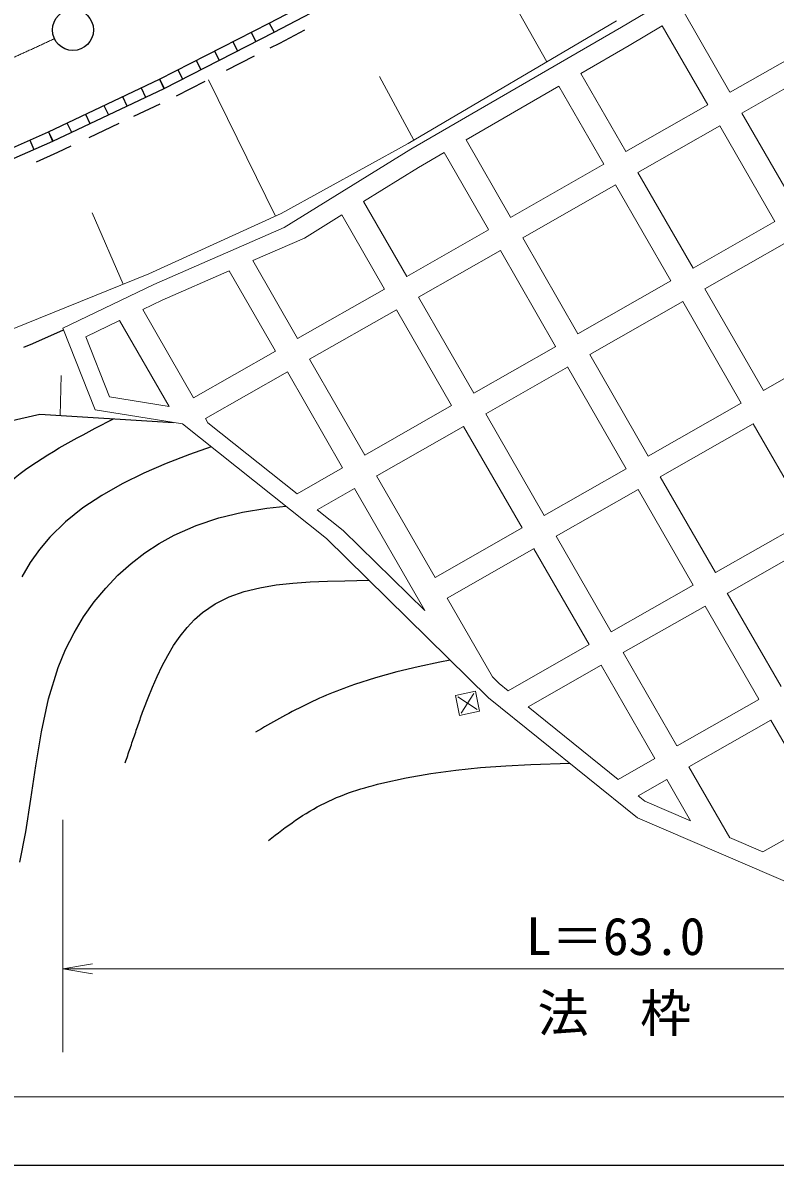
# Model space of a CAD drawing. Units: millimetres, scale not verified. Extents: x -56015503 to -55375503, y -162321055 to -161961055.
# Drawn here: x -55683396 to -55646732, y -162136055 to -162080357 of the extents above; entities that cross this region are included whole.
import ezdxf
from ezdxf.enums import TextEntityAlignment as Align

# ---------------------------------------------------------------- set-up
doc = ezdxf.new("R2010")
doc.units = ezdxf.units.MM
doc.header["$LTSCALE"] = 1000
doc.linetypes.add('CHAIN', pattern=[18.5, 12, -1.5, 3.5, -1.5])
for name, color, linetype, lineweight in [('M-BGD', 7, 'Continuous', 25), ('M-BMK', 2, 'CHAIN', 13), ('M-BMK-ROW', 30, 'Continuous', 13), ('M-BMK-SRVR', 3, 'Continuous', 25), ('M-STR-STR3', 7, 'Continuous', 25), ('M-TTL-BAND', 7, 'Continuous', 25)]:
    doc.layers.add(name, color=color, linetype=linetype, lineweight=lineweight)
doc.styles.add('ＭＳ ゴシック', font='')
doc.styles.get('ＭＳ ゴシック').set_extended_font_data('MS Gothic')

msp = doc.modelspace()

# ---------------------------------------------------------------- linework, layer by layer
at = {"layer": 'M-BGD', "lineweight": 13}
for p, q in [((-55661276, -162076188), (-55657865, -162082264)), ((-55654215, -162080569), (-55648936, -162077408)), ((-55648938, -162083738), (-55651169, -162079860)), ((-55654461, -162080262), (-55664625, -162086241)), ((-55664493, -162086521), (-55654215, -162080569)), ((-55653839, -162081459), (-55652237, -162080500)), ((-55650019, -162084354), (-55652237, -162080500)), ((-55648931, -162083743), (-55644009, -162080938)), ((-55656199, -162082826), (-55653839, -162081459)), ((-55648356, -162084758), (-55643421, -162081946)), ((-55654005, -162086634), (-55656197, -162082824)), ((-55674350, -162083136), (-55671077, -162089784)), ((-55664347, -162086077), (-55666022, -162082966)), ((-55661788, -162086062), (-55657271, -162083446)), ((-55655087, -162087250), (-55657274, -162083448)), ((-55654005, -162086634), (-55650014, -162084360)), ((-55645665, -162089425), (-55648352, -162084755)), ((-55653423, -162087646), (-55649434, -162085372)), ((-55646745, -162090044), (-55649434, -162085372)), ((-55659623, -162089824), (-55661788, -162086062)), ((-55664625, -162086241), (-55670801, -162089658)), ((-55670659, -162090338), (-55664493, -162086521)), ((-55664117, -162087410), (-55662865, -162086686)), ((-55660708, -162090434), (-55662865, -162086686)), ((-55659634, -162089842), (-55655085, -162087250)), ((-55666793, -162089067), (-55664117, -162087410)), ((-55650735, -162092317), (-55653423, -162087646)), ((-55659036, -162090844), (-55654505, -162088262)), ((-55651816, -162092934), (-55654505, -162088262)), ((-55664689, -162092722), (-55666793, -162089067)), ((-55678506, -162093105), (-55680017, -162089619)), ((-55670801, -162089658), (-55677260, -162092601)), ((-55669676, -162090852), (-55667852, -162089722)), ((-55665771, -162093339), (-55667852, -162089722)), ((-55650735, -162092317), (-55646745, -162090044)), ((-55677019, -162093115), (-55670659, -162090338)), ((-55664689, -162092722), (-55660701, -162090450)), ((-55672192, -162091950), (-55669676, -162090851)), ((-55656348, -162095516), (-55659036, -162090844)), ((-55650153, -162093329), (-55646163, -162091056)), ((-55664107, -162093734), (-55660118, -162091460)), ((-55657430, -162096132), (-55660118, -162091460)), ((-55670004, -162095751), (-55672192, -162091950)), ((-55677260, -162092601), (-55689512, -162097556)), ((-55676608, -162093878), (-55673340, -162092451)), ((-55671086, -162096368), (-55673340, -162092451)), ((-55681444, -162095243), (-55677019, -162093115)), ((-55670004, -162095751), (-55665771, -162093339)), ((-55656348, -162095516), (-55651816, -162092934)), ((-55647302, -162098282), (-55650153, -162093329)), ((-55677554, -162094333), (-55676608, -162093878)), ((-55661419, -162098406), (-55664107, -162093734)), ((-55655764, -162096527), (-55651234, -162093945)), ((-55648385, -162098897), (-55651234, -162093945)), ((-55675075, -162098641), (-55677554, -162094333)), ((-55669423, -162096763), (-55665189, -162094350)), ((-55662500, -162099022), (-55665189, -162094350)), ((-55680331, -162095669), (-55678679, -162094874)), ((-55678679, -162094874), (-55676270, -162099062)), ((-55679867, -162099226), (-55681444, -162095243)), ((-55679173, -162098593), (-55680331, -162095669)), ((-55661419, -162098406), (-55657427, -162096131)), ((-55647302, -162098282), (-55643314, -162096010)), ((-55675075, -162098641), (-55671086, -162096368)), ((-55666735, -162101433), (-55669422, -162096763)), ((-55652915, -162101481), (-55655767, -162096526)), ((-55660837, -162099417), (-55656848, -162097144)), ((-55653997, -162102097), (-55656852, -162097136)), ((-55681581, -162099495), (-55681534, -162097546)), ((-55674494, -162099653), (-55670504, -162097379)), ((-55667817, -162102049), (-55670504, -162097379)), ((-55676270, -162099062), (-55679173, -162098593)), ((-55652915, -162101481), (-55648386, -162098900)), ((-55675611, -162099914), (-55679867, -162099226)), ((-55666733, -162101434), (-55662500, -162099022)), ((-55657985, -162104373), (-55660837, -162099417)), ((-55668601, -162105503), (-55675611, -162099914)), ((-55674378, -162099853), (-55674494, -162099653)), ((-55670035, -162103316), (-55674378, -162099853)), ((-55666151, -162102446), (-55661918, -162100034)), ((-55659069, -162104985), (-55661918, -162100034)), ((-55652333, -162102492), (-55647802, -162099910)), ((-55645113, -162104583), (-55647802, -162099910)), ((-55670035, -162103316), (-55667815, -162102051)), ((-55657986, -162104371), (-55653997, -162102097)), ((-55663303, -162107397), (-55666153, -162102445)), ((-55649645, -162107164), (-55652333, -162102492)), ((-55669053, -162104099), (-55667234, -162103063)), ((-55663812, -162109009), (-55667233, -162103064)), ((-55657404, -162105382), (-55653415, -162103109)), ((-55650726, -162107781), (-55653415, -162103109)), ((-55667783, -162105112), (-55669053, -162104099)), ((-55663812, -162109011), (-55667783, -162105112)), ((-55663302, -162107400), (-55659065, -162104985)), ((-55649645, -162107164), (-55645115, -162104583)), ((-55660698, -162113262), (-55668601, -162105503)), ((-55654716, -162110054), (-55657404, -162105382)), ((-55649064, -162108176), (-55644531, -162105594)), ((-55662720, -162108411), (-55658480, -162105995)), ((-55655797, -162110670), (-55658487, -162105996)), ((-55654716, -162110054), (-55650726, -162107781)), ((-55660509, -162112253), (-55662720, -162108410)), ((-55646446, -162112724), (-55649067, -162108167)), ((-55654134, -162111065), (-55650144, -162108792)), ((-55647527, -162113341), (-55650144, -162108792)), ((-55659750, -162112923), (-55655797, -162110670)), ((-55651519, -162115609), (-55654134, -162111065)), ((-55658775, -162113710), (-55655213, -162111680)), ((-55652598, -162116230), (-55655216, -162111680)), ((-55660182, -162112574), (-55660509, -162112253)), ((-55659750, -162112923), (-55660182, -162112574)), ((-55653435, -162119126), (-55660698, -162113262)), ((-55651515, -162115616), (-55647526, -162113342)), ((-55654390, -162117250), (-55658775, -162113710)), ((-55650933, -162116627), (-55646944, -162114354)), ((-55644257, -162119023), (-55646944, -162114354)), ((-55654387, -162117252), (-55652598, -162116233)), ((-55648941, -162120089), (-55650933, -162116627)), ((-55653412, -162118040), (-55652015, -162117244)), ((-55650850, -162119269), (-55652015, -162117244)), ((-55653078, -162118309), (-55653412, -162118040)), ((-55650850, -162119269), (-55653079, -162118309)), ((-55647337, -162120782), (-55644246, -162119021)), ((-55644125, -162123135), (-55653435, -162119126)), ((-55647336, -162120781), (-55648954, -162120085))]:
    msp.add_line(p, q, dxfattribs=at)
at = {"layer": 'M-BGD'}
for p, q in [((-55671384, -162080367), (-55666086, -162077590)), ((-55671384, -162080367), (-55666086, -162077590)), ((-55671154, -162080811), (-55665849, -162078030)), ((-55676735, -162083102), (-55671384, -162080367)), ((-55676735, -162083102), (-55671384, -162080367)), ((-55671384, -162080367), (-55671156, -162080812)), ((-55671384, -162080367), (-55671151, -162080810)), ((-55676514, -162083551), (-55671154, -162080811)), ((-55672275, -162080823), (-55672048, -162081268)), ((-55670878, -162081344), (-55669646, -162080698)), ((-55674059, -162081735), (-55673832, -162082180)), ((-55673167, -162081279), (-55672940, -162081724)), ((-55671338, -162081579), (-55670878, -162081344)), ((-55674951, -162082190), (-55674724, -162082636)), ((-55673475, -162082671), (-55672104, -162081971)), ((-55675843, -162082646), (-55675615, -162083092)), ((-55682149, -162085665), (-55676735, -162083102)), ((-55682149, -162085665), (-55676735, -162083102)), ((-55676735, -162083102), (-55676521, -162083554)), ((-55676735, -162083102), (-55676507, -162083547)), ((-55675905, -162083913), (-55674516, -162083204)), ((-55681941, -162086119), (-55676514, -162083551)), ((-55678540, -162083956), (-55678326, -162084408)), ((-55677637, -162083529), (-55677423, -162083981)), ((-55679442, -162084383), (-55679228, -162084835)), ((-55677989, -162084913), (-55676700, -162084303)), ((-55680344, -162084810), (-55680131, -162085262)), ((-55681247, -162085237), (-55681033, -162085689)), ((-55680162, -162085941), (-55678695, -162085247)), ((-55687641, -162088098), (-55682149, -162085665)), ((-55687641, -162088098), (-55682149, -162085665)), ((-55687447, -162088558), (-55681941, -162086119)), ((-55683064, -162086070), (-55682862, -162086527)), ((-55682149, -162085665), (-55681947, -162086122)), ((-55682149, -162085665), (-55681935, -162086116)), ((-55682735, -162087127), (-55681691, -162086665)), ((-55681691, -162086665), (-55681047, -162086360)), ((-55682902, -162095993), (-55681413, -162095322)), ((-55683342, -162096169), (-55682902, -162095993)), ((-55685291, -162100067), (-55682572, -162099433)), ((-55682572, -162099433), (-55676056, -162099842)), ((-55674219, -162101024), (-55675267, -162101403)), ((-55675267, -162101403), (-55676405, -162101847)), ((-55677504, -162102322), (-55678555, -162102836)), ((-55676405, -162101847), (-55677504, -162102322)), ((-55678555, -162102836), (-55679548, -162103396)), ((-55679548, -162103396), (-55680473, -162104010)), ((-55680473, -162104010), (-55681321, -162104686)), ((-55671511, -162104017), (-55670587, -162103920)), ((-55674949, -162104863), (-55673839, -162104493)), ((-55673839, -162104493), (-55672691, -162104214)), ((-55672691, -162104214), (-55671511, -162104017)), ((-55681321, -162104686), (-55682082, -162105430)), ((-55676018, -162105338), (-55674949, -162104863)), ((-55682082, -162105430), (-55682586, -162106031)), ((-55676748, -162105743), (-55676018, -162105338)), ((-55682586, -162106031), (-55683040, -162106675)), ((-55678122, -162106721), (-55677450, -162106204)), ((-55677450, -162106204), (-55676748, -162105743)), ((-55683040, -162106675), (-55683450, -162107361)), ((-55678760, -162107292), (-55678122, -162106721)), ((-55679360, -162107917), (-55678760, -162107292)), ((-55672617, -162108090), (-55671853, -162107900)), ((-55671853, -162107900), (-55671057, -162107765)), ((-55671057, -162107765), (-55670235, -162107675)), ((-55670235, -162107675), (-55669397, -162107618)), ((-55669397, -162107618), (-55668549, -162107583)), ((-55668549, -162107583), (-55667699, -162107560)), ((-55667699, -162107560), (-55666538, -162107528)), ((-55679919, -162108592), (-55679360, -162107917)), ((-55674017, -162108679), (-55673341, -162108346)), ((-55673341, -162108346), (-55672617, -162108090)), ((-55680433, -162109318), (-55679919, -162108592)), ((-55674637, -162109101), (-55674017, -162108679)), ((-55680899, -162110093), (-55680433, -162109318)), ((-55675396, -162109839), (-55675030, -162109449)), ((-55675030, -162109449), (-55674637, -162109101)), ((-55681313, -162110916), (-55680899, -162110093)), ((-55675734, -162110265), (-55675396, -162109839)), ((-55676047, -162110722), (-55675734, -162110265)), ((-55681671, -162111785), (-55681313, -162110916)), ((-55676605, -162111707), (-55676336, -162111205)), ((-55676336, -162111205), (-55676047, -162110722)), ((-55682144, -162113319), (-55681671, -162111785)), ((-55676853, -162112223), (-55676605, -162111707)), ((-55664129, -162111750), (-55665175, -162112005)), ((-55663074, -162111525), (-55664129, -162111750)), ((-55662565, -162111429), (-55663074, -162111525)), ((-55677083, -162112747), (-55676853, -162112223)), ((-55666212, -162112296), (-55667238, -162112626)), ((-55665175, -162112005), (-55666212, -162112296)), ((-55677297, -162113275), (-55677083, -162112747)), ((-55667925, -162112873), (-55668096, -162112939)), ((-55667754, -162112809), (-55667925, -162112873)), ((-55667583, -162112747), (-55667754, -162112809)), ((-55667411, -162112686), (-55667583, -162112747)), ((-55667238, -162112626), (-55667411, -162112686)), ((-55682495, -162114931), (-55682144, -162113319)), ((-55677497, -162113799), (-55677297, -162113275)), ((-55669274, -162113444), (-55669441, -162113524)), ((-55669107, -162113366), (-55669274, -162113444)), ((-55668938, -162113290), (-55669107, -162113366)), ((-55668771, -162113216), (-55668938, -162113290)), ((-55668603, -162113144), (-55668771, -162113216)), ((-55668435, -162113074), (-55668603, -162113144)), ((-55668265, -162113006), (-55668435, -162113074)), ((-55668096, -162112939), (-55668265, -162113006)), ((-55677593, -162114063), (-55677561, -162113975)), ((-55677561, -162113975), (-55677529, -162113887)), ((-55677529, -162113887), (-55677497, -162113799)), ((-55670428, -162114029), (-55670591, -162114117)), ((-55670265, -162113942), (-55670428, -162114029)), ((-55670101, -162113856), (-55670265, -162113942)), ((-55669937, -162113771), (-55670101, -162113856)), ((-55669772, -162113688), (-55669937, -162113771)), ((-55669607, -162113605), (-55669772, -162113688)), ((-55669441, -162113524), (-55669607, -162113605)), ((-55677808, -162114675), (-55677778, -162114588)), ((-55677778, -162114588), (-55677748, -162114500)), ((-55677748, -162114500), (-55677717, -162114413)), ((-55677717, -162114413), (-55677686, -162114325)), ((-55677686, -162114325), (-55677655, -162114238)), ((-55677655, -162114238), (-55677624, -162114151)), ((-55677624, -162114151), (-55677593, -162114063)), ((-55671328, -162114525), (-55671475, -162114607)), ((-55671181, -162114442), (-55671328, -162114525)), ((-55671034, -162114360), (-55671181, -162114442)), ((-55670887, -162114279), (-55671034, -162114360)), ((-55670739, -162114198), (-55670887, -162114279)), ((-55670591, -162114117), (-55670739, -162114198)), ((-55682770, -162116578), (-55682495, -162114931)), ((-55677988, -162115203), (-55677958, -162115115)), ((-55677958, -162115115), (-55677928, -162115027)), ((-55677928, -162115027), (-55677898, -162114939)), ((-55677898, -162114939), (-55677868, -162114851)), ((-55677868, -162114851), (-55677838, -162114763)), ((-55677838, -162114763), (-55677808, -162114675)), ((-55671915, -162114857), (-55672061, -162114940)), ((-55671768, -162114773), (-55671915, -162114857)), ((-55671622, -162114690), (-55671768, -162114773)), ((-55671475, -162114607), (-55671622, -162114690)), ((-55678167, -162115732), (-55678137, -162115644)), ((-55678137, -162115644), (-55678107, -162115556)), ((-55678107, -162115556), (-55678077, -162115468)), ((-55678077, -162115468), (-55678047, -162115380)), ((-55678047, -162115380), (-55678017, -162115291)), ((-55678017, -162115291), (-55677988, -162115203)), ((-55678378, -162116348), (-55678347, -162116260)), ((-55678347, -162116260), (-55678317, -162116172)), ((-55678317, -162116172), (-55678287, -162116084)), ((-55678287, -162116084), (-55678257, -162115996)), ((-55678257, -162115996), (-55678227, -162115908)), ((-55678227, -162115908), (-55678197, -162115820)), ((-55678197, -162115820), (-55678167, -162115732)), ((-55683008, -162118215), (-55682770, -162116578)), ((-55678408, -162116435), (-55678378, -162116348)), ((-55663511, -162116961), (-55662302, -162116796)), ((-55662302, -162116796), (-55661085, -162116671)), ((-55661085, -162116671), (-55659864, -162116580)), ((-55659864, -162116580), (-55658638, -162116517)), ((-55658638, -162116517), (-55656741, -162116457)), ((-55665908, -162117434), (-55664714, -162117172)), ((-55664714, -162117172), (-55663511, -162116961)), ((-55667723, -162117980), (-55667526, -162117908)), ((-55667526, -162117908), (-55667327, -162117838)), ((-55667327, -162117838), (-55667126, -162117773)), ((-55667126, -162117773), (-55666925, -162117710)), ((-55666925, -162117710), (-55666723, -162117650)), ((-55666723, -162117650), (-55666520, -162117593)), ((-55666520, -162117593), (-55666317, -162117538)), ((-55666317, -162117538), (-55666113, -162117485)), ((-55666113, -162117485), (-55665908, -162117434)), ((-55683253, -162119796), (-55683008, -162118215)), ((-55669045, -162118589), (-55668862, -162118491)), ((-55668862, -162118491), (-55668677, -162118397)), ((-55668677, -162118397), (-55668490, -162118306)), ((-55668490, -162118306), (-55668301, -162118220)), ((-55668301, -162118220), (-55668111, -162118136)), ((-55668111, -162118136), (-55667920, -162118057)), ((-55667920, -162118057), (-55667723, -162117980)), ((-55669932, -162119124), (-55669760, -162119011)), ((-55669760, -162119011), (-55669584, -162118901)), ((-55669584, -162118901), (-55669406, -162118794)), ((-55669406, -162118794), (-55669227, -162118690)), ((-55669227, -162118690), (-55669045, -162118589)), ((-55670772, -162119721), (-55670607, -162119598)), ((-55670607, -162119598), (-55670440, -162119477)), ((-55670440, -162119477), (-55670272, -162119357)), ((-55670272, -162119357), (-55670103, -162119239)), ((-55670103, -162119239), (-55669932, -162119124)), ((-55683548, -162121278), (-55683253, -162119796)), ((-55671428, -162120222), (-55671265, -162120096)), ((-55671265, -162120096), (-55671101, -162119970)), ((-55671101, -162119970), (-55670937, -162119845)), ((-55670937, -162119845), (-55670772, -162119721))]:
    msp.add_line(p, q, dxfattribs=at)
msp.add_open_spline([(-55783799, -162119805), (-55783396, -162119662), (-55782994, -162119519), (-55782590, -162119380), (-55782186, -162119241), (-55781781, -162119105), (-55781375, -162118970), (-55780970, -162118835), (-55780565, -162118700), (-55780158, -162118569), (-55777721, -162117780), (-55775251, -162117112), (-55772752, -162116510), (-55769128, -162115639), (-55765446, -162114908), (-55761741, -162114764), (-55755461, -162114521), (-55749118, -162115964), (-55742853, -162115383), (-55741316, -162115240), (-55739784, -162114976), (-55738246, -162114862), (-55735472, -162114658), (-55732678, -162114944), (-55729888, -162115152), (-55727233, -162115350), (-55724583, -162115476), (-55721936, -162115479), (-55719057, -162115482), (-55716182, -162115339), (-55713314, -162114709), (-55711172, -162114238), (-55709033, -162113496), (-55706972, -162113446), (-55705196, -162113403), (-55703478, -162113874), (-55701532, -162114648), (-55697111, -162116408), (-55691515, -162119734), (-55689333, -162118017), (-55687251, -162116377), (-55688278, -162110144), (-55686682, -162106233), (-55685344, -162102953), (-55682160, -162101306), (-55678977, -162099659)], degree=3, knots=[0, 0, 0, 0, 1, 1, 1, 2, 2, 2, 3, 3, 3, 4, 4, 4, 5, 5, 5, 6, 6, 6, 7, 7, 7, 8, 8, 8, 9, 9, 9, 10, 10, 10, 11, 11, 11, 12, 12, 12, 13, 13, 13, 14, 14, 14, 15, 15, 15, 15], dxfattribs=at)
at = {"layer": 'M-BMK'}
msp.add_open_spline([(-55681836, -162081119), (-55681837, -162081119), (-55681837, -162081119), (-55681837, -162081119), (-55681837, -162081119), (-55681837, -162081119), (-55681838, -162081119), (-55681838, -162081119), (-55681838, -162081119), (-55681838, -162081119), (-55681842, -162081121), (-55681847, -162081124), (-55681851, -162081126), (-55682112, -162081249), (-55682375, -162081370), (-55682638, -162081491), (-55682900, -162081612), (-55683163, -162081733), (-55683426, -162081853), (-55683689, -162081973), (-55683952, -162082092), (-55684216, -162082211), (-55685946, -162082989), (-55687688, -162083741), (-55689436, -162084479), (-55691750, -162085456), (-55694075, -162086409), (-55696442, -162087243), (-55697701, -162087686), (-55698971, -162088096), (-55700241, -162088508), (-55702271, -162089167), (-55704299, -162089831), (-55706339, -162090457), (-55709189, -162091333), (-55712062, -162092135), (-55714958, -162092842), (-55717879, -162093554), (-55720823, -162094171), (-55723781, -162094699), (-55726849, -162095246), (-55729932, -162095699), (-55733024, -162096088), (-55736017, -162096465), (-55739018, -162096783), (-55742027, -162096983), (-55745236, -162097197), (-55748453, -162097279), (-55751670, -162097277), (-55754296, -162097276), (-55756921, -162097219), (-55759544, -162097111), (-55761726, -162097021), (-55763905, -162096896), (-55766083, -162096739), (-55766446, -162096713), (-55766808, -162096686), (-55767171, -162096658), (-55767534, -162096630), (-55767897, -162096601), (-55768259, -162096571), (-55768622, -162096541), (-55768984, -162096510), (-55769347, -162096478), (-55770249, -162096397), (-55771150, -162096308), (-55772051, -162096216), (-55772953, -162096123), (-55773853, -162096027), (-55774753, -162095921), (-55775629, -162095819), (-55776504, -162095707), (-55777380, -162095596)], degree=3, knots=[0, 0, 0, 0, 1, 1, 1, 2, 2, 2, 3, 3, 3, 4, 4, 4, 5, 5, 5, 6, 6, 6, 7, 7, 7, 8, 8, 8, 9, 9, 9, 10, 10, 10, 11, 11, 11, 12, 12, 12, 13, 13, 13, 14, 14, 14, 15, 15, 15, 16, 16, 16, 17, 17, 17, 18, 18, 18, 19, 19, 19, 20, 20, 20, 21, 21, 21, 22, 22, 22, 23, 23, 23, 24, 24, 24, 24], dxfattribs=at)
at = {"layer": 'M-BMK-ROW'}
for p, q in [((-55661340, -162112942), (-55662318, -162113149)), ((-55662318, -162113149), (-55662111, -162114128)), ((-55662200, -162113226), (-55661251, -162113844)), ((-55661417, -162113061), (-55662034, -162114009)), ((-55661133, -162113921), (-55661340, -162112942)), ((-55662111, -162114128), (-55661133, -162113921))]:
    msp.add_line(p, q, dxfattribs=at)
at = {"layer": 'M-BMK-SRVR'}
msp.add_circle((-55680955, -162080705), 1000, dxfattribs=at)
at = {"layer": 'M-STR-STR3', "lineweight": 13}
for p, q in [((-55681444, -162119221), (-55681444, -162130550)), ((-55681444, -162126486), (-55679996, -162126245)), ((-55681444, -162126486), (-55679996, -162126728)), ((-55653021, -162126486), (-55681444, -162126486)), ((-55626382, -162126486), (-55653021, -162126486)), ((-55498458, -162132730), (-55976280, -162132730)), ((-55498458, -162132730), (-55975918, -162132730))]:
    msp.add_line(p, q, dxfattribs=at)
at = {"layer": 'M-TTL-BAND'}
msp.add_line((-56015503, -162136055), (-55476503, -162136055), dxfattribs=at)

# ---------------------------------------------------------------- texts
at = {"layer": 'M-STR-STR3', "style": 'ＭＳ ゴシック'}
for s, p in [('L＝63.0', (-55658872, -162124894)), ('法\u3000枠', (-55658317, -162128642))]:
    msp.add_text(s, height=1833, dxfattribs=at).set_placement(p, align=Align.MIDDLE_LEFT)

doc.saveas('drawing.dxf')
